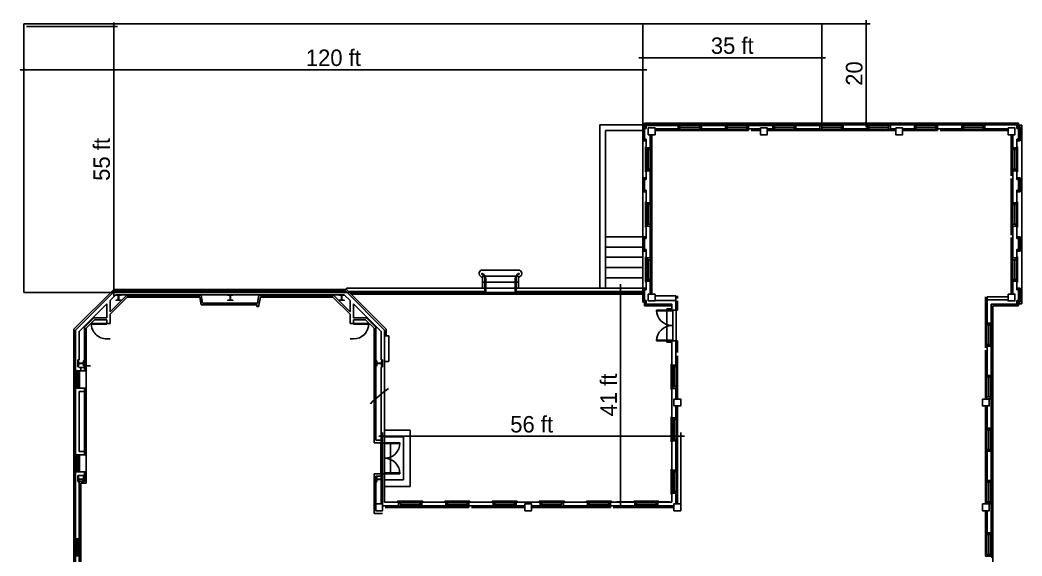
# Model space of a CAD drawing. Extents: x 368 to 2834, y 93 to 2864.
# Drawn here: x 368 to 2706, y 1612 to 2864 of the extents above; entities that cross this region are included whole.
import ezdxf

# ---------------------------------------------------------------- set-up
doc = ezdxf.new("R2010")
doc.units = 0
doc.header["$LTSCALE"] = 40
doc.header["$MEASUREMENT"] = 0
doc.layers.get('0').update_dxf_attribs({"linetype": 'CONTINUOUS'})
doc.layers.get('Defpoints').update_dxf_attribs({"linetype": 'CONTINUOUS'})
for name, color, linetype in [('A-AREA-IDEN', 3, 'CONTINUOUS'), ('A-DOOR', 7, 'CONTINUOUS'), ('A-FLOR-STRS', 7, 'CONTINUOUS'), ('A-GLAZ', 2, 'CONTINUOUS'), ('A-STRS-RAIL', 7, 'CONTINUOUS'), ('A-WALL', 7, 'CONTINUOUS'), ('S-COLS', 3, 'CONTINUOUS')]:
    doc.layers.add(name, color=color, linetype=linetype)
doc.dimstyles.get("Standard").update_dxf_attribs({"dimtxt": 0.18, "dimasz": 0.18, "dimexe": 0.18, "dimexo": 0.0625, "dimgap": 0.09, "dimtad": 0, "dimtih": 1, "dimtoh": 1, "dimdec": 4, "dimzin": 0, "dimdsep": 46, "dimtxsty": 'Standard', "dimcen": 0.09, "dimadec": 0, "dimazin": 0, "dimtfac": 1, "dimtdec": 4, "dimtofl": 0, "dimtmove": 0, "dimatfit": 3, "dimfxl": 0, "dimtolj": 1, "dimtzin": 0, "dimarcsym": 0})

# ---------------------------------------------------------------- blocks, each defined once
blk = doc.blocks.new('AD05A', base_point=(203.035, 424.492))
for p, q in [((203.035, 424.492), (203.084, 424.492)), ((203.035, 424.492), (203.035, 423.492)), ((203.084, 423.493), (203.084, 424.492))]:
    blk.add_line(p, q)
blk.add_arc((203.035, 424.492), 1, 270, 0)
blk = doc.blocks.new('WDO')
at = {"layer": 'A-GLAZ'}
for p, q in [((2681.4, 408.1), (2681.4, 462.1)), ((2683.6, 408.1), (2683.6, 462.1)), ((2683.6, 458.1), (2692.6, 458.1)), ((2688.1, 412.1), (2688.1, 458.1)), ((2692.6, 408.1), (2692.6, 462.1)), ((2696.3, 464.4), (2694.4, 464.4)), ((2696.3, 405.8), (2696.3, 464.4)), ((2683.6, 412.1), (2692.6, 412.1)), ((2694.4, 405.8), (2696.3, 405.8))]:
    blk.add_line(p, q, dxfattribs=at)
at = {"layer": 'A-WALL'}
for p, q in [((2681.4, 462.1), (2694.4, 462.1)), ((2681.4, 408.1), (2694.4, 408.1))]:
    blk.add_line(p, q, dxfattribs=at)
blk = doc.blocks.new('AD04A', base_point=(489.664, 570.31))
for p, q in [((488.664, 571.31), (488.664, 570.31)), ((488.713, 570.31), (488.713, 571.309)), ((490.616, 570.31), (490.616, 571.309)), ((490.664, 571.31), (490.664, 570.31)), ((488.664, 570.31), (488.713, 570.31)), ((490.664, 570.31), (490.616, 570.31))]:
    blk.add_line(p, q)
for centre, start, end in [((488.664, 570.31), 0, 90), ((490.664, 570.31), 90, 180)]:
    blk.add_arc(centre, 1, start, end)
blk = doc.blocks.new('_Oblique')
at = {"color": 0, "linetype": 'ByBlock', "lineweight": -2}
blk.add_line((-0.5, -0.5), (0.5, 0.5), dxfattribs=at)
blk = doc.blocks.new('*D13')
at = {"color": 0, "lineweight": -2}
for p, q in [((376.6, 2848.5), (376.6, 2738.3)), ((1821.4, 2848.5), (1821.4, 2738.3)), ((367.6, 2747.3), (1830.4, 2747.3))]:
    blk.add_line(p, q, dxfattribs=at)
at = {"layer": 'Defpoints', "color": 0}
for p in [(376.6, 2854.5), (1821.4, 2854.5), (1821.4, 2747.3)]:
    blk.add_point(p, dxfattribs=at)
at = {"color": 0, "lineweight": -2, "xscale": 4.4928, "yscale": 4.4928, "zscale": 4.4928, "rotation": 180}
blk.add_blockref('_Oblique', (376.6, 2747.3), dxfattribs=at)
at = {"color": 0, "lineweight": -2, "xscale": 4.4928, "yscale": 4.4928, "zscale": 4.4928}
blk.add_blockref('_Oblique', (1821.4, 2747.3), dxfattribs=at)
at = {"color": 0, "insert": (1099, 2775.1), "char_height": 38.4, "attachment_point": 5}
blk.add_mtext('\\A1;120 ft', dxfattribs=at)
blk = doc.blocks.new('*D14')
at = {"color": 0, "lineweight": -2}
for p, q in [((586.2, 2857.5), (586.2, 2218.5)), ((382.6, 2848.5), (595.2, 2848.5)), ((382.6, 2227.5), (595.2, 2227.5))]:
    blk.add_line(p, q, dxfattribs=at)
at = {"layer": 'Defpoints', "color": 0}
for p in [(376.6, 2848.5), (376.6, 2227.5), (586.2, 2227.5)]:
    blk.add_point(p, dxfattribs=at)
at = {"color": 0, "lineweight": -2, "xscale": 4.4928, "yscale": 4.4928, "zscale": 4.4928}
for p, rotation in [((586.2, 2848.5), 90), ((586.2, 2227.5), 270)]:
    blk.add_blockref('_Oblique', p, dxfattribs=dict(at, rotation=rotation))
at = {"color": 0, "insert": (558.4, 2538), "char_height": 38.4, "attachment_point": 5, "rotation": 90}
blk.add_mtext('\\A1;55 ft', dxfattribs=at)
blk = doc.blocks.new('*D15')
at = {"color": 0, "lineweight": -2}
for p, q in [((1213.9, 1717.5), (1213.9, 1900.4)), ((1909.9, 1733.5), (1909.9, 1900.4)), ((1204.9, 1891.4), (1918.9, 1891.4))]:
    blk.add_line(p, q, dxfattribs=at)
at = {"layer": 'Defpoints', "color": 0}
for p in [(1909.9, 1891.4), (1213.9, 1711.5), (1909.9, 1727.5)]:
    blk.add_point(p, dxfattribs=at)
at = {"color": 0, "lineweight": -2, "xscale": 4.4928, "yscale": 4.4928, "zscale": 4.4928, "rotation": 180}
blk.add_blockref('_Oblique', (1213.9, 1891.4), dxfattribs=at)
at = {"color": 0, "lineweight": -2, "xscale": 4.4928, "yscale": 4.4928, "zscale": 4.4928}
blk.add_blockref('_Oblique', (1909.9, 1891.4), dxfattribs=at)
at = {"color": 0, "insert": (1561.9, 1919.3), "char_height": 38.4, "attachment_point": 5}
blk.add_mtext('\\A1;56 ft', dxfattribs=at)
blk = doc.blocks.new('*D16')
at = {"color": 0, "lineweight": -2}
for p, q in [((1769.6, 2246.7), (1769.6, 1729)), ((1815.4, 2237.7), (1760.6, 2237.7)), ((1883.4, 1738), (1760.6, 1738))]:
    blk.add_line(p, q, dxfattribs=at)
at = {"layer": 'Defpoints', "color": 0}
for p in [(1821.4, 2237.7), (1769.6, 1738), (1889.4, 1738)]:
    blk.add_point(p, dxfattribs=at)
at = {"color": 0, "lineweight": -2, "xscale": 4.4928, "yscale": 4.4928, "zscale": 4.4928}
for p, rotation in [((1769.6, 2237.7), 90), ((1769.6, 1738), 270)]:
    blk.add_blockref('_Oblique', p, dxfattribs=dict(at, rotation=rotation))
at = {"color": 0, "insert": (1741.8, 1987.8), "char_height": 38.4, "attachment_point": 5, "rotation": 90}
blk.add_mtext('\\A1;41 ft', dxfattribs=at)
blk = doc.blocks.new('*D19')
at = {"color": 0, "lineweight": -2}
for p, q in [((1821.4, 2842.5), (1821.4, 2766.6)), ((2238.9, 2848.5), (2238.9, 2766.6)), ((1812.4, 2775.6), (2247.9, 2775.6))]:
    blk.add_line(p, q, dxfattribs=at)
at = {"layer": 'Defpoints', "color": 0}
for p in [(2238.9, 2854.5), (1821.4, 2848.5), (2238.9, 2775.6)]:
    blk.add_point(p, dxfattribs=at)
at = {"color": 0, "lineweight": -2, "xscale": 4.4928, "yscale": 4.4928, "zscale": 4.4928, "rotation": 180}
blk.add_blockref('_Oblique', (1821.4, 2775.6), dxfattribs=at)
at = {"color": 0, "lineweight": -2, "xscale": 4.4928, "yscale": 4.4928, "zscale": 4.4928}
blk.add_blockref('_Oblique', (2238.9, 2775.6), dxfattribs=at)
at = {"color": 0, "insert": (2030.1, 2803.5), "char_height": 38.4, "attachment_point": 5}
blk.add_mtext('\\A1;35 ft', dxfattribs=at)
blk = doc.blocks.new('*D20')
at = {"color": 0, "lineweight": -2}
for p, q in [((1827.4, 2854.5), (2351.8, 2854.5)), ((2342.8, 2863.5), (2342.8, 2613.7)), ((1831.4, 2622.7), (2351.8, 2622.7))]:
    blk.add_line(p, q, dxfattribs=at)
at = {"layer": 'Defpoints', "color": 0}
for p in [(1821.4, 2854.5), (1825.4, 2622.7), (2342.8, 2622.7)]:
    blk.add_point(p, dxfattribs=at)
at = {"color": 0, "lineweight": -2, "xscale": 4.4928, "yscale": 4.4928, "zscale": 4.4928}
for p, rotation in [((2342.8, 2854.5), 90), ((2342.8, 2622.7), 270)]:
    blk.add_blockref('_Oblique', p, dxfattribs=dict(at, rotation=rotation))
at = {"color": 0, "insert": (2315, 2738.6), "char_height": 38.4, "attachment_point": 5, "rotation": 90}
blk.add_mtext('\\A1;20', dxfattribs=at)

msp = doc.modelspace()

# ---------------------------------------------------------------- linework, layer by layer
for points in [[(1821.39123, 2227.46574), (376.64114, 2227.46574), (376.64114, 2854.52715), (1821.39123, 2854.52715)], [(1821.39123, 2854.52715), (2238.89123, 2854.52715), (2238.89123, 2616.94701), (1821.39123, 2616.94701)]]:
    msp.add_lwpolyline(points, close=True)
at = {"layer": 'A-AREA-IDEN'}
msp.add_arc((1495.37712, 1643.96855), 448.14253, 126.67594069, 133.77275202, dxfattribs=at)
at = {"layer": 'A-DOOR'}
for p, q in [((1210, 1873.93148), (1210, 1805.93148)), ((1212.34362, 1804.01162), (1212.34362, 1876.01162)), ((1218.39123, 1804.01162), (1218.39123, 1876.01162))]:
    msp.add_line(p, q, dxfattribs=at)
at = {"layer": 'A-FLOR-STRS'}
for p, q in [((1447.02663, 2279.46574), (1506.66856, 2279.46574)), ((1531.0122, 2279.46574), (1506.66856, 2279.46574)), ((1448.2115, 2265.46574), (1445.43028, 2262.89191)), ((1447.02663, 2237.46574), (1447.02663, 2258.81663)), ((1447.02663, 2251.46574), (1452.64835, 2251.46574)), ((1448.2115, 2265.46574), (1506.66856, 2265.46574)), ((1448.2115, 2265.46574), (1450.63781, 2265.46574)), ((1454.64835, 2251.46574), (1506.66856, 2251.46574)), ((1529.82733, 2265.46574), (1506.66856, 2265.46574)), ((1523.39048, 2251.46574), (1506.66856, 2251.46574)), ((1531.0122, 2251.46574), (1525.39048, 2251.46574)), ((1529.82733, 2265.46574), (1527.40102, 2265.46574)), ((1529.82733, 2265.46574), (1532.60855, 2262.89191)), ((1531.0122, 2237.46574), (1531.0122, 2258.81663)), ((532.25856, 2055.96574), (521.89123, 2055.96574)), ((1278.39123, 1906.01162), (1218.39123, 1906.01162)), ((1278.39123, 1774.01162), (1278.39123, 1906.01162)), ((1262.39123, 1890.01162), (1218.39123, 1890.01162)), ((1232.39123, 1876.01162), (1218.39123, 1876.01162)), ((1232.39123, 1804.01162), (1232.39123, 1876.01162)), ((1262.39123, 1790.01162), (1262.39123, 1890.01162)), ((1232.39123, 1804.01162), (1218.39123, 1804.01162)), ((1262.39123, 1790.01162), (1218.39123, 1790.01162)), ((1278.39123, 1774.01162), (1218.39123, 1774.01162))]:
    msp.add_line(p, q, dxfattribs=at)
for centre, radius, start, end in [((1447.02663, 2271.46574), 8, 90, 244.62306647), ((1531.0122, 2271.46574), 8, 295.37693353, 90), ((1441.02663, 2258.81663), 6, 0, 64.62306647), ((1537.0122, 2258.81663), 6, 115.37693353, 180)]:
    msp.add_arc(centre, radius, start, end, dxfattribs=at)
at = {"layer": 'A-GLAZ'}
for p, q in [((1827.4404, 2310.16322), (1827.4404, 2251.51246)), ((1829.39123, 2310.16322), (1827.4404, 2310.16322)), ((1831.15995, 2307.84074), (1831.15995, 2253.84074)), ((1840.15995, 2303.84074), (1831.15995, 2303.84074)), ((1835.65995, 2303.84074), (1835.65995, 2257.84074)), ((1840.15995, 2307.84074), (1840.15995, 2253.84074)), ((1842.39123, 2307.84074), (1842.39123, 2253.84074)), ((2681.39123, 2307.84074), (2681.39123, 2253.84074)), ((2683.62251, 2307.84074), (2683.62251, 2253.84074)), ((2683.62251, 2303.84074), (2692.62251, 2303.84074)), ((2688.12251, 2303.84074), (2688.12251, 2257.84074)), ((2692.62251, 2307.84074), (2692.62251, 2253.84074)), ((2694.39123, 2310.16322), (2696.34206, 2310.16322)), ((2696.34206, 2310.16322), (2696.34206, 2251.51246)), ((1827.4404, 2251.51246), (1829.39123, 2251.51246)), ((1840.15995, 2257.84074), (1831.15995, 2257.84074)), ((2683.62251, 2257.84074), (2692.62251, 2257.84074)), ((2696.34206, 2251.51246), (2694.39123, 2251.51246)), ((497.39123, 2044.17057), (497.39123, 2004.17057)), ((499.39123, 2044.17057), (499.39123, 2004.17057)), ((506.39123, 2041.17057), (499.39123, 2041.17057)), ((502.89123, 2041.17057), (502.89123, 2007.17057)), ((506.39123, 2044.17057), (506.39123, 2004.17057)), ((521.89123, 2044.17057), (521.89123, 2004.17057)), ((506.39123, 2007.17057), (499.39123, 2007.17057)), ((497.39123, 1848.17057), (497.39123, 1808.17057)), ((499.39123, 1848.17057), (499.39123, 1808.17057)), ((506.39123, 1848.17057), (506.39123, 1808.17057)), ((521.89123, 1848.17057), (521.89123, 1808.17057)), ((506.39123, 1845.17057), (499.39123, 1845.17057)), ((502.89123, 1845.17057), (502.89123, 1811.17057)), ((506.39123, 1811.17057), (499.39123, 1811.17057)), ((497.39123, 1652.17057), (497.39123, 1612.17057)), ((499.39123, 1652.17057), (499.39123, 1612.17057)), ((506.39123, 1649.17057), (499.39123, 1649.17057)), ((502.89123, 1649.17057), (502.89123, 1615.17057)), ((506.39123, 1652.17057), (506.39123, 1612.17057)), ((509.39123, 1652.17057), (509.39123, 1612.17057)), ((506.39123, 1615.17057), (499.39123, 1615.17057))]:
    msp.add_line(p, q, dxfattribs=at)
at = {"layer": 'A-STRS-RAIL'}
for p, q in [((1452.64835, 2229.46574), (1452.64835, 2258.81663)), ((1454.64835, 2227.46574), (1454.64835, 2258.81662)), ((1523.39048, 2227.46574), (1523.39048, 2258.81662)), ((1525.39048, 2229.46574), (1525.39048, 2258.81663))]:
    msp.add_line(p, q, dxfattribs=at)
for centre in [(1446.21978, 2270.56223), (1531.81905, 2270.56223)]:
    msp.add_circle(centre, 1, dxfattribs=at)
for centre, radius, start, end in [((1440.64835, 2258.81663), 12, 0, 64.62306647), ((1440.64835, 2258.81663), 14, 0, 64.62306647), ((1537.39048, 2258.81663), 14, 115.37693353, 180), ((1537.39048, 2258.81663), 12, 115.37693353, 180)]:
    msp.add_arc(centre, radius, start, end, dxfattribs=at)
at = {"layer": 'A-WALL', "color": 4}
for p, q in [((1825.39123, 2622.72153), (2698.39123, 2622.72153)), ((1825.39123, 2614.21574), (1825.39123, 2622.72153)), ((1829.39123, 2618.72153), (1825.39123, 2622.72153)), ((2694.39123, 2618.72153), (2698.39123, 2622.72153)), ((2698.39123, 2614.21574), (2698.39123, 2622.72153)), ((1733.89123, 2237.46574), (1733.89123, 2605.86276)), ((1733.89123, 2605.86276), (1821.39123, 2605.86276)), ((1821.39123, 2204.71574), (1821.39123, 2614.21574)), ((1829.39123, 2614.21574), (1821.39123, 2614.21574)), ((1825.39123, 2610.21574), (1821.39123, 2614.21574)), ((2694.39123, 2614.21574), (2702.39123, 2614.21574)), ((2698.39123, 2618.22153), (2706.39123, 2618.22153)), ((2698.39123, 2610.21574), (2702.39123, 2614.21574)), ((2702.39123, 2581.21574), (2702.39123, 2614.21574)), ((2706.39123, 2200.71574), (2706.39123, 2618.22153)), ((1825.39123, 2585.21574), (1821.39123, 2581.21574)), ((1829.39123, 2581.21574), (1821.39123, 2581.21574)), ((2694.39123, 2581.21574), (2702.39123, 2581.21574)), ((2698.39123, 2585.21574), (2702.39123, 2581.21574)), ((1829.39123, 2494.96574), (1821.39123, 2494.96574)), ((1825.39123, 2490.96574), (1821.39123, 2494.96574)), ((2694.39123, 2494.96574), (2702.39123, 2494.96574)), ((2698.39123, 2490.96574), (2702.39123, 2494.96574)), ((2702.39123, 2461.96574), (2702.39123, 2494.96574)), ((1825.39123, 2465.96574), (1821.39123, 2461.96574)), ((1829.39123, 2461.96574), (1821.39123, 2461.96574)), ((2694.39123, 2461.96574), (2702.39123, 2461.96574)), ((2698.39123, 2465.96574), (2702.39123, 2461.96574)), ((1821.39123, 2357.46574), (1733.89123, 2357.46574)), ((1829.39123, 2356.96574), (1821.39123, 2356.96574)), ((1825.39123, 2352.96574), (1821.39123, 2356.96574)), ((2694.39123, 2356.96574), (2702.39123, 2356.96574)), ((2698.39123, 2352.96574), (2702.39123, 2356.96574)), ((2702.39123, 2323.96574), (2702.39123, 2356.96574)), ((1821.39123, 2333.46574), (1733.89123, 2333.46574)), ((1825.39123, 2327.96574), (1821.39123, 2323.96574)), ((1829.39123, 2323.96574), (1821.39123, 2323.96574)), ((2694.39123, 2323.96574), (2702.39123, 2323.96574)), ((2698.39123, 2327.96574), (2702.39123, 2323.96574)), ((1821.39123, 2309.46574), (1733.89123, 2309.46574)), ((1821.39123, 2285.46574), (1733.89123, 2285.46574)), ((1821.39123, 2261.46574), (1733.89123, 2261.46574)), ((586.21277, 2234.03925), (493.39123, 2141.21771)), ((857.89123, 2234.03925), (586.21277, 2234.03925)), ((857.89123, 2234.03925), (1129.56969, 2234.03925)), ((1129.56969, 2234.03925), (1222.39123, 2141.21771)), ((1821.39123, 2223.46574), (1140.1432, 2223.46574)), ((1829.39123, 2237.71574), (1821.39123, 2237.71574)), ((1825.39123, 2233.71574), (1821.39123, 2237.71574)), ((2694.39123, 2237.71574), (2702.39123, 2237.71574)), ((2698.39123, 2233.71574), (2702.39123, 2237.71574)), ((2702.39123, 2204.71574), (2702.39123, 2237.71574)), ((1825.39123, 2208.71574), (1821.39123, 2204.71574)), ((1829.39123, 2204.71574), (1821.39123, 2204.71574)), ((1825.39123, 2196.21574), (1825.39123, 2204.71574)), ((1829.39123, 2200.21574), (1825.39123, 2196.21574)), ((2694.39123, 2204.71574), (2702.39123, 2204.71574)), ((2694.39123, 2200.21574), (2698.39123, 2196.21574)), ((2698.39123, 2208.71574), (2702.39123, 2204.71574)), ((2698.39123, 2196.21574), (2698.39123, 2204.71574)), ((2698.39123, 2200.71574), (2706.39123, 2200.71574)), ((1889.39123, 2196.21574), (1825.39123, 2196.21574)), ((2638.39123, 2196.21574), (2698.39123, 2196.21574)), ((2638.39123, 1571.21574), (2638.39123, 2196.21574)), ((493.39123, 1531.96574), (493.39123, 2141.21771)), ((1222.39123, 2125.7119), (1222.39123, 2141.21771))]:
    msp.add_line(p, q, dxfattribs=at)
at = {"layer": 'A-WALL'}
for p, q in [((1720.89123, 2237.46574), (1720.89123, 2618.86276)), ((1829.39123, 2610.21574), (1825.39123, 2610.21574)), ((2694.39123, 2610.21574), (2698.39123, 2610.21574)), ((1829.39123, 2585.21574), (1825.39123, 2585.21574)), ((2694.39123, 2585.21574), (2698.39123, 2585.21574)), ((1829.39123, 2490.96574), (1825.39123, 2490.96574)), ((2694.39123, 2490.96574), (2698.39123, 2490.96574)), ((1829.39123, 2465.96574), (1825.39123, 2465.96574)), ((2694.39123, 2465.96574), (2698.39123, 2465.96574)), ((1829.39123, 2382.46863), (1829.39123, 2352.96574)), ((1829.39123, 2352.96574), (1825.39123, 2352.96574)), ((2694.39123, 2352.96574), (2698.39123, 2352.96574)), ((1829.39123, 2327.96574), (1825.39123, 2327.96574)), ((1829.39123, 2327.96574), (1829.39123, 2307.84074)), ((2694.39123, 2327.96574), (2698.39123, 2327.96574)), ((1842.39123, 2307.84074), (1829.39123, 2307.84074)), ((2681.39123, 2307.84074), (2694.39123, 2307.84074)), ((1829.39123, 2253.84074), (1829.39123, 2233.71574)), ((1842.39123, 2253.84074), (1829.39123, 2253.84074)), ((2681.39123, 2253.84074), (2694.39123, 2253.84074)), ((587.86962, 2230.03925), (497.39123, 2139.56086)), ((591.18333, 2222.03925), (577.89123, 2208.74715)), ((587.86962, 2230.03925), (587.86962, 2233.46574)), ((1124.59913, 2222.03925), (1137.89123, 2208.74715)), ((1127.91284, 2230.03925), (1218.39123, 2139.56086)), ((1821.39123, 2237.46574), (1129.56969, 2237.46574)), ((1129.56969, 2234.03925), (1129.56969, 2237.46574)), ((1129.56969, 2234.03925), (1129.56969, 2237.46574)), ((1452.64835, 2229.46574), (1134.1432, 2229.46574)), ((1454.64835, 2227.46574), (1136.1432, 2227.46574)), ((1821.39123, 2227.46574), (1523.39048, 2227.46574)), ((1821.39123, 2229.46574), (1525.39048, 2229.46574)), ((1829.39123, 2233.71574), (1825.39123, 2233.71574)), ((2694.39123, 2233.71574), (2698.39123, 2233.71574)), ((569.89123, 2200.74715), (505.39123, 2136.24715)), ((615.9656, 2220.03925), (577.89123, 2181.96487)), ((617.62246, 2216.03925), (577.89123, 2176.30802)), ((790.53639, 2198.03925), (787.05252, 2216.03925)), ((793.83643, 2202.03925), (790.35256, 2220.03925)), ((921.94603, 2202.03925), (925.4299, 2220.03925)), ((924.34613, 2193.38955), (928.72994, 2216.03925)), ((1098.16, 2216.03925), (1137.89123, 2176.30802)), ((1099.81685, 2220.03925), (1137.89123, 2181.96487)), ((1145.89123, 2200.74715), (1210.39123, 2136.24715)), ((1829.39123, 2208.71574), (1825.39123, 2208.71574)), ((1889.39123, 2200.21574), (1829.39123, 2200.21574)), ((1849.89123, 2219.46574), (1898.39123, 2219.46574)), ((1849.89123, 2219.46574), (1898.39123, 2219.46574)), ((1898.39123, 2208.21574), (1849.89123, 2208.21574)), ((1902.39123, 2213.46574), (1902.39123, 2219.46574)), ((1902.39123, 2186.09278), (1902.39123, 2207.46574)), ((2673.89123, 2217.46574), (2625.39123, 2217.46574)), ((2625.39123, 2210.21574), (2673.89123, 2210.21574)), ((2634.39123, 2200.21574), (2694.39123, 2200.21574)), ((2694.39123, 2208.71574), (2698.39123, 2208.71574)), ((920.41901, 2194.14964), (921.17183, 2198.03925)), ((920.41901, 2194.14964), (924.34613, 2193.38955)), ((1877.39123, 2188.89707), (1877.39123, 2111.28849)), ((1889.39123, 2188.89707), (1877.39123, 2188.89707)), ((1889.39123, 2186.09278), (1902.39123, 2186.09278)), ((1891.56462, 2114.09278), (1891.56462, 2186.09278)), ((1899.34011, 2114.09278), (1899.34011, 2186.09278)), ((539.71966, 2167.74715), (517.89123, 2145.91872)), ((541.37651, 2163.74715), (521.89123, 2144.26187)), ((539.71966, 2167.74715), (569.89123, 2167.74715)), ((541.37651, 2163.74715), (569.89123, 2163.74715)), ((569.89123, 2154.88918), (577.89123, 2154.88918)), ((1145.89123, 2154.88918), (1137.89123, 2154.88918)), ((1176.0628, 2167.74715), (1145.89123, 2167.74715)), ((1174.40595, 2163.74715), (1145.89123, 2163.74715)), ((1174.40595, 2163.74715), (1193.89123, 2144.26187)), ((1176.0628, 2167.74715), (1197.89123, 2145.91872)), ((569.89123, 2118.88918), (577.89123, 2118.88918)), ((1145.89123, 2118.88918), (1137.89123, 2118.88918)), ((1218.39123, 2125.7119), (1228.39123, 2125.7119)), ((1228.39123, 2125.7119), (1228.39123, 2065.7119)), ((1877.39123, 2111.28849), (1889.39123, 2111.28849)), ((1889.39123, 2114.09278), (1902.39123, 2114.09278)), ((1902.39123, 2087.46574), (1902.39123, 2114.09278)), ((505.39123, 2069.96574), (502.236, 2069.96574)), ((502.236, 2053.96574), (502.236, 2069.96574)), ((1210.39123, 2069.96574), (1213.54645, 2069.96574)), ((1213.54645, 2053.96574), (1213.54645, 2069.96574)), ((1228.39123, 2065.7119), (1218.39123, 2065.7119)), ((497.39123, 2044.17057), (521.89123, 2044.17057)), ((505.39123, 2053.96574), (502.236, 2053.96574)), ((505.39123, 2052.17057), (517.89123, 2052.17057)), ((1210.39123, 2053.96574), (1213.54645, 2053.96574)), ((497.39123, 2004.17057), (521.89123, 2004.17057)), ((505.39123, 1996.17057), (517.89123, 1996.17057)), ((1218.39123, 1876.01162), (1193.89123, 1876.01162)), ((1210.39123, 1882.01162), (1197.89123, 1882.01162)), ((497.39123, 1848.17057), (521.89123, 1848.17057)), ((505.39123, 1856.17057), (517.89123, 1856.17057)), ((497.39123, 1808.17057), (521.89123, 1808.17057)), ((1218.39123, 1804.01162), (1193.89123, 1804.01162)), ((502.92282, 1800.17057), (517.89123, 1800.17057)), ((502.92282, 1785.96574), (517.89123, 1785.96574)), ((509.39123, 1781.96574), (521.89123, 1781.96574)), ((1210.39123, 1798.01162), (1197.89123, 1798.01162)), ((1213.89123, 1711.46574), (1193.89123, 1711.46574)), ((1213.89123, 1717.46574), (1197.89123, 1717.46574)), ((1213.89123, 1717.46574), (1213.89123, 1728.96574)), ((497.39123, 1652.17057), (509.39123, 1652.17057)), ((497.39123, 1612.17057), (509.39123, 1612.17057))]:
    msp.add_line(p, q, dxfattribs=at)
at = {"layer": 'A-WALL', "color": 7}
for p, q in [((1720.89123, 2618.86276), (1825.39123, 2618.86276)), ((1825.39123, 2585.21574), (1825.39123, 2610.21574)), ((1829.39123, 2618.71574), (1904.14123, 2618.71574)), ((1829.39123, 2610.21574), (1829.39123, 2618.71574)), ((1849.89123, 2609.71574), (1904.14123, 2609.71574)), ((1849.89123, 2605.71574), (1904.14123, 2605.71574)), ((1958.14123, 2618.71574), (2014.39123, 2618.71574)), ((1958.14123, 2609.71574), (2014.39123, 2609.71574)), ((1958.14123, 2605.71574), (2014.39123, 2605.71574)), ((2068.39123, 2618.71574), (2124.64123, 2618.71574)), ((2068.39123, 2609.71574), (2095.89123, 2609.71574)), ((2074.39123, 2605.71574), (2095.89123, 2605.71574)), ((2111.89123, 2609.71574), (2124.64123, 2609.71574)), ((2111.89123, 2605.71574), (2124.64123, 2605.71574)), ((2178.64123, 2618.71574), (2234.89123, 2618.71574)), ((2178.64123, 2609.71574), (2234.89123, 2609.71574)), ((2178.64123, 2605.71574), (2234.89123, 2605.71574)), ((2288.89123, 2618.71574), (2345.14123, 2618.71574)), ((2288.89123, 2609.71574), (2345.14123, 2609.71574)), ((2288.89123, 2605.71574), (2345.14123, 2605.71574)), ((2399.14123, 2618.71574), (2455.39123, 2618.71574)), ((2399.14123, 2609.71574), (2410.95147, 2609.71574)), ((2399.14123, 2605.71574), (2410.95147, 2605.71574)), ((2428.95147, 2609.71574), (2455.39123, 2609.71574)), ((2428.95147, 2605.71574), (2455.39123, 2605.71574)), ((2509.39123, 2618.71574), (2565.64123, 2618.71574)), ((2509.39123, 2609.71574), (2565.64123, 2609.71574)), ((2515.39123, 2605.71574), (2565.64123, 2605.71574)), ((2619.64123, 2618.71574), (2694.39123, 2618.71574)), ((2619.64123, 2609.71574), (2673.89123, 2609.71574)), ((2619.64123, 2605.71574), (2673.89123, 2605.71574)), ((2694.39123, 2610.21574), (2694.39123, 2618.71574)), ((2698.39123, 2585.21574), (2698.39123, 2610.21574)), ((1829.39123, 2565.09074), (1829.39123, 2585.21574)), ((1838.39123, 2565.09074), (1838.39123, 2594.71574)), ((1842.39123, 2565.09074), (1842.39123, 2594.71574)), ((2681.39123, 2565.09074), (2681.39123, 2595.46574)), ((2685.39123, 2565.09074), (2685.39123, 2595.46574)), ((2694.39123, 2565.09074), (2694.39123, 2585.21574)), ((1829.39123, 2490.96574), (1829.39123, 2511.09074)), ((1838.39123, 2436.46863), (1838.39123, 2511.09074)), ((1842.39123, 2436.46863), (1842.39123, 2511.09074)), ((2681.39123, 2499.46574), (2681.39123, 2511.09074)), ((2685.39123, 2436.46863), (2685.39123, 2511.09074)), ((2694.39123, 2490.96574), (2694.39123, 2511.09074)), ((1825.39123, 2465.96574), (1825.39123, 2490.96574)), ((2681.39123, 2436.46863), (2681.39123, 2493.46574)), ((2698.39123, 2465.96574), (2698.39123, 2490.96574)), ((1829.39123, 2436.46863), (1829.39123, 2465.96574)), ((2694.39123, 2436.46863), (2694.39123, 2465.96574)), ((1838.39123, 2307.84074), (1838.39123, 2382.46863)), ((1842.39123, 2307.84074), (1842.39123, 2382.46863)), ((2681.39123, 2361.46574), (2681.39123, 2382.46863)), ((2685.39123, 2307.84074), (2685.39123, 2382.46863)), ((2694.39123, 2352.96574), (2694.39123, 2382.46863)), ((1825.39123, 2327.96574), (1825.39123, 2352.96574)), ((2681.39123, 2307.84074), (2681.39123, 2355.46574)), ((2698.39123, 2327.96574), (2698.39123, 2352.96574)), ((2694.39123, 2307.84074), (2694.39123, 2327.96574)), ((1838.39123, 2224.21574), (1838.39123, 2253.84074)), ((1842.39123, 2224.21574), (1842.39123, 2253.84074)), ((2681.39123, 2224.21574), (2681.39123, 2253.84074)), ((2685.39123, 2224.21574), (2685.39123, 2253.84074)), ((2694.39123, 2233.71574), (2694.39123, 2253.84074)), ((857.89123, 2230.03925), (587.86962, 2230.03925)), ((857.89123, 2222.03925), (591.18333, 2222.03925)), ((857.89123, 2230.03925), (1127.91284, 2230.03925)), ((857.89123, 2222.03925), (1124.59913, 2222.03925)), ((1825.39123, 2208.71574), (1825.39123, 2233.71574)), ((2698.39123, 2208.71574), (2698.39123, 2233.71574)), ((569.89123, 2167.74715), (569.89123, 2200.74715)), ((577.89123, 2181.96487), (577.89123, 2208.74715)), ((790.35256, 2220.03925), (615.9656, 2220.03925)), ((787.05252, 2216.03925), (617.62246, 2216.03925)), ((857.89123, 2202.03925), (793.83643, 2202.03925)), ((857.89123, 2202.03925), (921.94603, 2202.03925)), ((925.4299, 2220.03925), (1099.81685, 2220.03925)), ((928.72994, 2216.03925), (1098.16, 2216.03925)), ((1137.89123, 2181.96487), (1137.89123, 2208.74715)), ((1145.89123, 2167.74715), (1145.89123, 2200.74715)), ((1829.39123, 2200.21574), (1829.39123, 2208.71574)), ((1889.39123, 2186.09278), (1889.39123, 2200.21574)), ((1898.39123, 2186.09278), (1898.39123, 2219.46574)), ((2621.39123, 2155.71574), (2621.39123, 2217.46574)), ((2625.39123, 2155.71574), (2625.39123, 2217.46574)), ((2634.39123, 2155.71574), (2634.39123, 2200.21574)), ((2694.39123, 2200.21574), (2694.39123, 2208.71574)), ((577.89123, 2154.88918), (577.89123, 2176.30802)), ((857.89123, 2198.03925), (790.53639, 2198.03925)), ((857.89123, 2198.03925), (921.17183, 2198.03925)), ((1137.89123, 2154.88918), (1137.89123, 2176.30802)), ((569.89123, 2154.88918), (569.89123, 2163.74715)), ((1145.89123, 2154.88918), (1145.89123, 2163.74715)), ((497.39123, 2044.17057), (497.39123, 2139.56086)), ((505.39123, 2069.96574), (505.39123, 2136.24715)), ((517.89123, 2044.17057), (517.89123, 2145.91872)), ((521.89123, 2044.17057), (521.89123, 2144.26187)), ((1193.89123, 1876.01162), (1193.89123, 2144.26187)), ((1197.89123, 1882.01162), (1197.89123, 2145.91872)), ((1210.39123, 2069.96574), (1210.39123, 2136.24715)), ((1218.39123, 1876.01162), (1218.39123, 2139.56086)), ((1889.39123, 1934.88574), (1889.39123, 2114.09278)), ((1898.39123, 2057.38574), (1898.39123, 2114.09278)), ((2621.39123, 2098.21574), (2621.39123, 2101.71574)), ((2621.39123, 2033.21574), (2621.39123, 2092.21574)), ((2625.39123, 2033.21574), (2625.39123, 2101.71574)), ((2634.39123, 2033.21574), (2634.39123, 2101.71574)), ((1902.39123, 2057.38574), (1902.39123, 2079.46574)), ((505.39123, 2052.17057), (505.39123, 2053.96574)), ((509.39123, 2044.17057), (509.39123, 2053.96574)), ((1210.39123, 1876.01162), (1210.39123, 2053.96574)), ((497.39123, 1848.17057), (497.39123, 2004.17057)), ((505.39123, 1856.17057), (505.39123, 1996.17057)), ((517.89123, 1848.17057), (517.89123, 2004.17057)), ((521.89123, 1848.17057), (521.89123, 2004.17057)), ((1898.39123, 2003.38574), (1898.39123, 1978.46574)), ((1902.39123, 2003.38574), (1902.39123, 1978.46574)), ((2621.39123, 1978.46574), (2621.39123, 1979.21574)), ((2625.39123, 1978.46574), (2625.39123, 1979.21574)), ((2634.39123, 1910.71574), (2634.39123, 1979.21574)), ((1898.39123, 1934.88574), (1898.39123, 1962.46574)), ((1902.39123, 1934.88574), (1902.39123, 1962.46574)), ((2621.39123, 1910.71574), (2621.39123, 1962.46574)), ((2625.39123, 1910.71574), (2625.39123, 1962.46574)), ((1889.39123, 1812.38574), (1889.39123, 1880.88574)), ((1898.39123, 1812.38574), (1898.39123, 1880.88574)), ((1902.39123, 1812.38574), (1902.39123, 1880.88574)), ((2621.39123, 1788.21574), (2621.39123, 1856.71574)), ((2625.39123, 1788.21574), (2625.39123, 1856.71574)), ((2634.39123, 1788.21574), (2634.39123, 1856.71574)), ((497.39123, 1652.17057), (497.39123, 1808.17057)), ((517.89123, 1785.96574), (517.89123, 1808.17057)), ((521.89123, 1781.96574), (521.89123, 1808.17057)), ((1193.89123, 1711.46574), (1193.89123, 1804.01162)), ((1210.39123, 1733.46574), (1210.39123, 1804.01162)), ((1218.39123, 1737.96574), (1218.39123, 1804.01162)), ((502.92282, 1785.96574), (502.92282, 1800.17057)), ((505.39123, 1652.17057), (505.39123, 1785.96574)), ((509.39123, 1652.17057), (509.39123, 1781.96574)), ((1197.89123, 1717.46574), (1197.89123, 1798.01162)), ((1889.39123, 1737.96574), (1889.39123, 1758.38574)), ((1898.39123, 1733.46574), (1898.39123, 1758.38574)), ((1902.39123, 1733.46574), (1902.39123, 1758.38574)), ((1218.39123, 1737.96574), (1251.39123, 1737.96574)), ((1305.39123, 1737.96574), (1361.64123, 1737.96574)), ((1415.64123, 1737.96574), (1471.89123, 1737.96574)), ((1581.89123, 1737.96574), (1525.64123, 1737.96574)), ((1692.14123, 1737.96574), (1635.89123, 1737.96574)), ((1802.39123, 1737.96574), (1746.14123, 1737.96574)), ((1889.39123, 1737.96574), (1856.39123, 1737.96574)), ((2621.39123, 1733.46574), (2621.39123, 1734.21574)), ((2625.39123, 1733.46574), (2625.39123, 1734.21574)), ((2634.39123, 1665.71574), (2634.39123, 1734.21574)), ((1213.89123, 1728.96574), (1251.39123, 1728.96574)), ((1219.89123, 1724.96574), (1251.39123, 1724.96574)), ((1305.39123, 1728.96574), (1361.64123, 1728.96574)), ((1305.39123, 1724.96574), (1361.64123, 1724.96574)), ((1415.64123, 1728.96574), (1471.89123, 1728.96574)), ((1421.64123, 1724.96574), (1471.89123, 1724.96574)), ((1545.89123, 1728.96574), (1525.64123, 1728.96574)), ((1545.89123, 1724.96574), (1525.64123, 1724.96574)), ((1581.89123, 1728.96574), (1561.89123, 1728.96574)), ((1581.89123, 1724.96574), (1561.89123, 1724.96574)), ((1692.14123, 1728.96574), (1635.89123, 1728.96574)), ((1692.14123, 1724.96574), (1635.89123, 1724.96574)), ((1802.39123, 1728.96574), (1746.14123, 1728.96574)), ((1802.39123, 1724.96574), (1752.14123, 1724.96574)), ((1893.89123, 1728.96574), (1856.39123, 1728.96574)), ((1893.89123, 1724.96574), (1856.39123, 1724.96574)), ((2621.39123, 1665.71574), (2621.39123, 1717.46574)), ((2625.39123, 1665.71574), (2625.39123, 1717.46574)), ((497.39123, 1527.96574), (497.39123, 1612.17057)), ((505.39123, 1525.96574), (505.39123, 1612.17057)), ((509.39123, 1525.96574), (509.39123, 1612.17057))]:
    msp.add_line(p, q, dxfattribs=at)
at = {"layer": 'S-COLS'}
for points in [[(1833.89123, 2611.46574), (1833.89123, 2595.46574), (1849.89123, 2595.46574), (1849.89123, 2611.46574), (1833.89123, 2611.46574)], [(2095.89123, 2611.46574), (2095.89123, 2595.46574), (2111.89123, 2595.46574), (2111.89123, 2611.46574), (2095.89123, 2611.46574)], [(2411.89123, 2611.46574), (2411.89123, 2595.46574), (2427.89123, 2595.46574), (2427.89123, 2611.46574), (2411.89123, 2611.46574)], [(2673.89123, 2611.46574), (2673.89123, 2595.46574), (2689.89123, 2595.46574), (2689.89123, 2611.46574), (2673.89123, 2611.46574)], [(1849.89123, 2223.46574), (1849.89123, 2207.46574), (1833.89123, 2207.46574), (1833.89123, 2223.46574), (1849.89123, 2223.46574)], [(2673.89123, 2223.46574), (2673.89123, 2207.46574), (2689.89123, 2207.46574), (2689.89123, 2223.46574), (2673.89123, 2223.46574)], [(1893.89123, 1962.46574), (1893.89123, 1978.46574), (1909.89123, 1978.46574), (1909.89123, 1962.46574), (1893.89123, 1962.46574)], [(2613.89123, 1978.46574), (2613.89123, 1962.46574), (2629.89123, 1962.46574), (2629.89123, 1978.46574), (2613.89123, 1978.46574)], [(1197.89123, 1733.46574), (1197.89123, 1717.46574), (1213.89123, 1717.46574), (1213.89123, 1733.46574), (1197.89123, 1733.46574)], [(1545.89123, 1717.46574), (1545.89123, 1733.46574), (1561.89123, 1733.46574), (1561.89123, 1717.46574), (1545.89123, 1717.46574)], [(1893.89123, 1717.46574), (1893.89123, 1733.46574), (1909.89123, 1733.46574), (1909.89123, 1717.46574), (1893.89123, 1717.46574)], [(2613.89123, 1733.46574), (2613.89123, 1717.46574), (2629.89123, 1717.46574), (2629.89123, 1733.46574), (2613.89123, 1733.46574)]]:
    msp.add_lwpolyline(points, dxfattribs=at)
for points in [[(603.39123, 2220.96574), (603.39123, 2220.9177, -0.3666293647), (603.35641, 2220.8766), (597.92605, 2219.97154, 0.3666293647), (597.89123, 2219.93044), (597.89123, 2210.00103, 0.3666293647), (597.92605, 2209.95994), (603.35641, 2209.05487, -0.3666293647), (603.39123, 2209.01377), (603.39123, 2208.96574), (591.39123, 2208.96574), (591.39123, 2209.01377, -0.3666293647), (591.42605, 2209.05487), (596.85641, 2209.95994, 0.3666293647), (596.89123, 2210.00103), (596.89123, 2219.93044, 0.3666293647), (596.85641, 2219.97154), (591.42605, 2220.8766, -0.3666293647), (591.39123, 2220.9177), (591.39123, 2220.96574)], [(852.39123, 2220.96574), (852.39123, 2220.9177, 0.3666293647), (852.42605, 2220.8766), (857.85641, 2219.97154, -0.3666293647), (857.89123, 2219.93044), (857.89123, 2210.00103, -0.3666293647), (857.85641, 2209.95994), (852.42605, 2209.05487, 0.3666293647), (852.39123, 2209.01377), (852.39123, 2208.96574), (864.39123, 2208.96574), (864.39123, 2209.01377, 0.3666293647), (864.35641, 2209.05487), (858.92605, 2209.95994, -0.3666293647), (858.89123, 2210.00103), (858.89123, 2219.93044, -0.3666293647), (858.92605, 2219.97154), (864.35641, 2220.8766, 0.3666293647), (864.39123, 2220.9177), (864.39123, 2220.96574)], [(1112.39123, 2220.96574), (1112.39123, 2220.9177, 0.3666293647), (1112.42605, 2220.8766), (1117.85641, 2219.97154, -0.3666293647), (1117.89123, 2219.93044), (1117.89123, 2210.00103, -0.3666293647), (1117.85641, 2209.95994), (1112.42605, 2209.05487, 0.3666293647), (1112.39123, 2209.01377), (1112.39123, 2208.96574), (1124.39123, 2208.96574), (1124.39123, 2209.01377, 0.3666293647), (1124.35641, 2209.05487), (1118.92605, 2209.95994, -0.3666293647), (1118.89123, 2210.00103), (1118.89123, 2219.93044, -0.3666293647), (1118.92605, 2219.97154), (1124.35641, 2220.8766, 0.3666293647), (1124.39123, 2220.9177), (1124.39123, 2220.96574)], [(515.89123, 2055.96574), (515.84319, 2055.96574, -0.3666293647), (515.80209, 2056.00055), (514.89703, 2061.43092, 0.3666293647), (514.85593, 2061.46574), (504.92653, 2061.46574, 0.3666293647), (504.88543, 2061.43092), (503.98036, 2056.00055, -0.3666293647), (503.93927, 2055.96574), (503.89123, 2055.96574), (503.89123, 2067.96574), (503.93927, 2067.96574, -0.3666293647), (503.98036, 2067.93092), (504.88543, 2062.50055, 0.3666293647), (504.92653, 2062.46574), (514.85593, 2062.46574, 0.3666293647), (514.89703, 2062.50055), (515.80209, 2067.93092, -0.3666293647), (515.84319, 2067.96574), (515.89123, 2067.96574)], [(1199.89123, 2055.96574), (1199.93927, 2055.96574, 0.3666293647), (1199.98036, 2056.00055), (1200.88543, 2061.43092, -0.3666293647), (1200.92653, 2061.46574), (1210.85593, 2061.46574, -0.3666293647), (1210.89703, 2061.43092), (1211.80209, 2056.00055, 0.3666293647), (1211.84319, 2055.96574), (1211.89123, 2055.96574), (1211.89123, 2067.96574), (1211.84319, 2067.96574, 0.3666293647), (1211.80209, 2067.93092), (1210.89703, 2062.50055, -0.3666293647), (1210.85593, 2062.46574), (1200.92653, 2062.46574, -0.3666293647), (1200.88543, 2062.50055), (1199.98036, 2067.93092, 0.3666293647), (1199.93927, 2067.96574), (1199.89123, 2067.96574)], [(515.89123, 1784.96574), (515.84319, 1784.96574, -0.3666293647), (515.80209, 1785.00055), (514.89703, 1790.43092, 0.3666293647), (514.85593, 1790.46574), (504.92653, 1790.46574, 0.3666293647), (504.88543, 1790.43092), (503.98036, 1785.00055, -0.3666293647), (503.93927, 1784.96574), (503.89123, 1784.96574), (503.89123, 1796.96574), (503.93927, 1796.96574, -0.3666293647), (503.98036, 1796.93092), (504.88543, 1791.50055, 0.3666293647), (504.92653, 1791.46574), (514.85593, 1791.46574, 0.3666293647), (514.89703, 1791.50055), (515.80209, 1796.93092, -0.3666293647), (515.84319, 1796.96574), (515.89123, 1796.96574)], [(1199.89123, 1784.96574), (1199.93927, 1784.96574, 0.3666293647), (1199.98036, 1785.00055), (1200.88543, 1790.43092, -0.3666293647), (1200.92653, 1790.46574), (1210.85593, 1790.46574, -0.3666293647), (1210.89703, 1790.43092), (1211.80209, 1785.00055, 0.3666293647), (1211.84319, 1784.96574), (1211.89123, 1784.96574), (1211.89123, 1796.96574), (1211.84319, 1796.96574, 0.3666293647), (1211.80209, 1796.93092), (1210.89703, 1791.50055, -0.3666293647), (1210.85593, 1791.46574), (1200.92653, 1791.46574, -0.3666293647), (1200.88543, 1791.50055), (1199.98036, 1796.93092, 0.3666293647), (1199.93927, 1796.96574), (1199.89123, 1796.96574)]]:
    msp.add_lwpolyline(points, format="xyb", close=True, dxfattribs=at)

# ---------------------------------------------------------------- block references
at = {"layer": 'A-DOOR', "yscale": 36, "zscale": 0.01}
for name, p, xscale, rotation in [('AD04A', (1889.39123, 2150.09278), 36, 90), ('AD05A', (569.89123, 2154.88918), 36, 270), ('AD05A', (1145.89123, 2154.88918), -36, 90), ('AD04A', (1218.39123, 1840.01162), -36, 270)]:
    msp.add_blockref(name, p, dxfattribs=dict(at, xscale=xscale, rotation=rotation))
at = {"layer": 'A-GLAZ', "xscale": -1}
for p, rotation in [((1496.05049, -75.67549), 270), ((1606.30049, -75.67549), 270), ((1716.55049, -75.67549), 270), ((1826.80049, -75.67549), 270), ((1937.05049, -75.67549), 270), ((2047.30049, -75.67549), 270), ((2157.55049, -75.67549), 270), ((0, 2973.18148), 180), ((0, 2844.55937), 180), ((-60, 2563.80648), 180), ((-60, 2441.30648), 180), ((-60, 2318.80648), 180), ((-60, 2196.30648), 180), ((1173.80049, -956.42549), 269.9999999999984), ((1284.05049, -956.42549), 269.9999999999984), ((1394.30049, -956.42549), 269.9999999999984), ((-60, 2073.80648), 180)]:
    msp.add_blockref('WDO', p, dxfattribs=dict(at, rotation=rotation))
at = {"layer": 'A-GLAZ'}
for p, rotation in [((4523.78246, 2973.18148), 180), ((4523.78246, 2844.55937), 180), ((4583.78246, 2465.47648), 180), ((4583.78246, 2342.97648), 180), ((4583.78246, 2220.47648), 180), ((1713.48197, -956.42549), 90.00000000000163), ((1823.73197, -956.42549), 90.00000000000163), ((1933.98197, -956.42549), 90.00000000000163)]:
    msp.add_blockref('WDO', p, dxfattribs=dict(at, rotation=rotation))

# ---------------------------------------------------------------- dimensions: what is measured, and where the dimension line sits
for base, p1, p2, text, picture, middle in [((1821.39123, 2747.29242), (376.64114, 2854.52715), (1821.39123, 2854.52715), '120 ft', '*D13', (1099.01619, 2775.13242)), ((2238.89123, 2775.61583), (1821.39123, 2848.52715), (2238.89123, 2854.52715), '35 ft', '*D19', (2030.14123, 2803.45583)), ((1909.89123, 1891.43249), (1213.89123, 1711.46574), (1909.89123, 1727.46574), '56 ft', '*D15', (1561.89123, 1919.27249))]:
    dim = msp.add_linear_dim(base=base, p1=p1, p2=p2, text=text, dimstyle='Standard', override={"dimscale": 96, "dimtxt": 0.4, "dimasz": 0.0468, "dimexe": 0.09375, "dimtad": 1, "dimtih": 0, "dimtoh": 0, "dimrnd": 0.125, "dimzin": 1, "dimblk1": 'Oblique', "dimblk2": 'Oblique', "dimsah": 1, "dimdle": 0.09375})
    dim.commit()
    dim.dimension.update_dxf_attribs({"geometry": picture, "text_midpoint": middle})
for base, p1, p2, text, picture, middle in [((586.20416, 2227.46574), (376.64114, 2848.52715), (376.64114, 2227.46574), '55 ft', '*D14', (558.36416, 2537.99644)), ((2342.8354, 2622.72153), (1821.39123, 2854.52715), (1825.39123, 2622.72153), '20', '*D20', (2314.9954, 2738.62434)), ((1769.61889, 1737.96574), (1821.39123, 2237.71574), (1889.39123, 1737.96574), '41 ft', '*D16', (1741.77889, 1987.84074))]:
    dim = msp.add_linear_dim(base=base, p1=p1, p2=p2, angle=90, text=text, dimstyle='Standard', override={"dimscale": 96, "dimtxt": 0.4, "dimasz": 0.0468, "dimexe": 0.09375, "dimtad": 1, "dimtih": 0, "dimtoh": 0, "dimrnd": 0.125, "dimzin": 1, "dimblk1": 'Oblique', "dimblk2": 'Oblique', "dimsah": 1, "dimdle": 0.09375})
    dim.commit()
    dim.dimension.update_dxf_attribs({"geometry": picture, "text_midpoint": middle})

doc.saveas('drawing.dxf')
